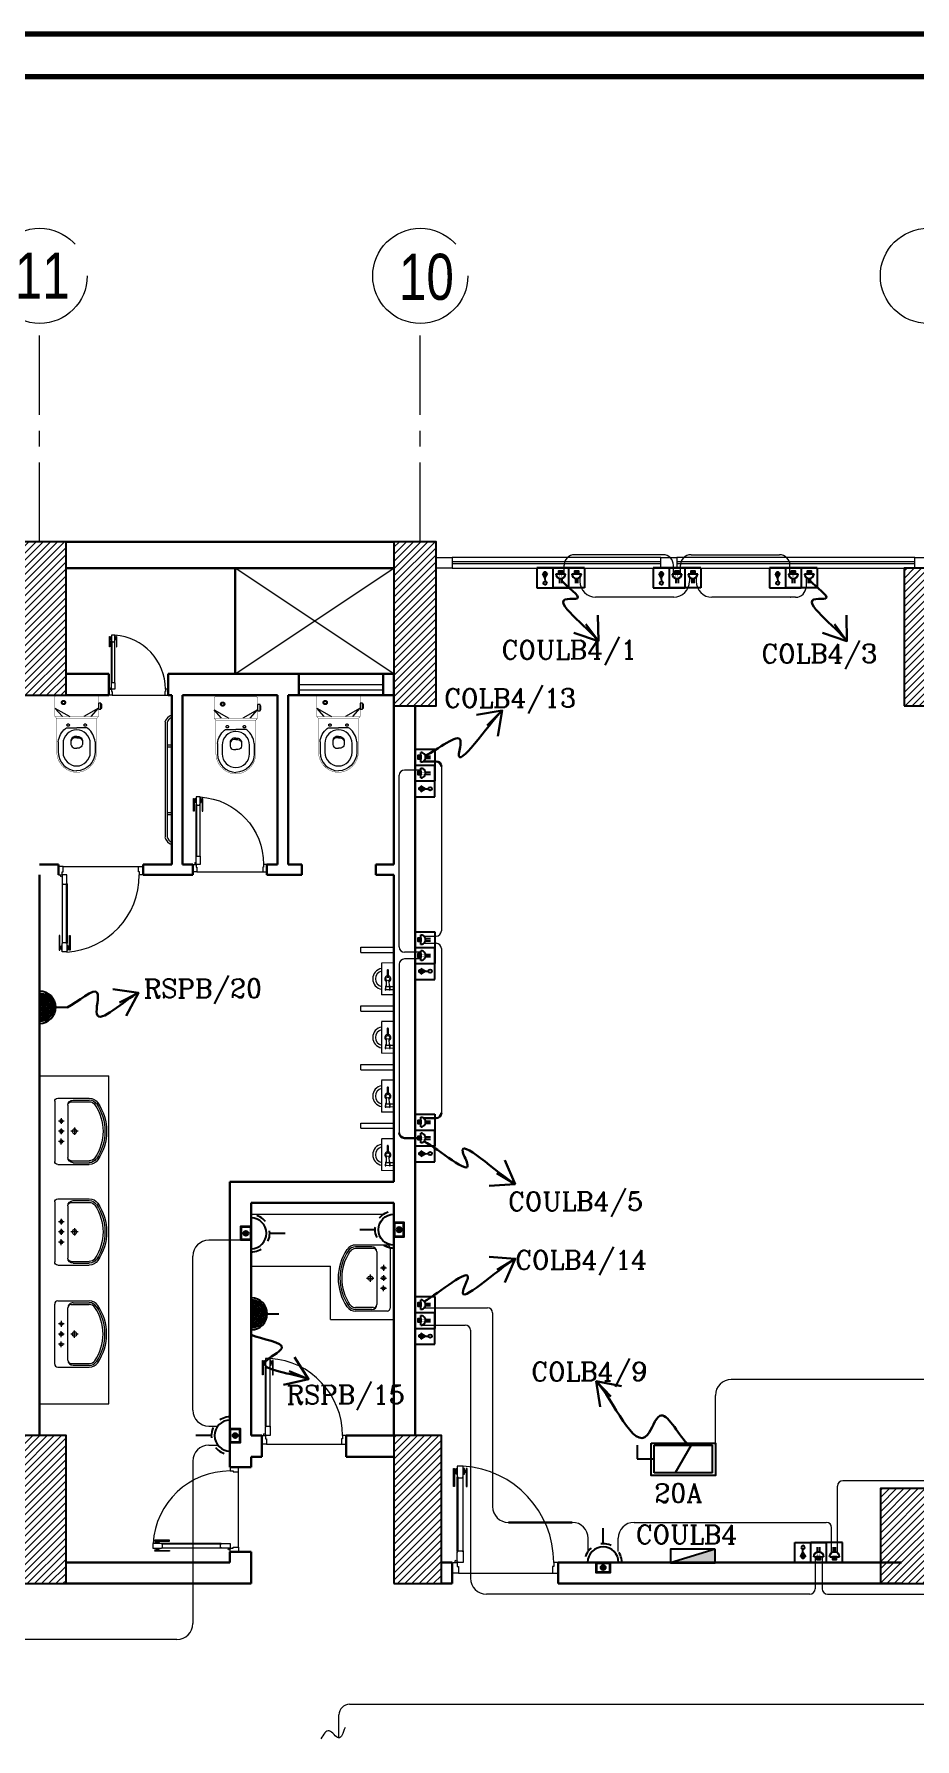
# Model space of a CAD drawing. Extents: x 1315 to 1416, y 473 to 837.
# Drawn here: x 1338.43 to 1346.76, y 624.49 to 640.6 of the extents above; entities that cross this region are included whole.
import ezdxf

# ---------------------------------------------------------------- set-up
doc = ezdxf.new("R2010")
doc.units = 0
doc.header["$MEASUREMENT"] = 0
for name, pattern in [('CENTERX2', [4, 2.5, -0.5, 0.5, -0.5]), ('DASHED', [19.05, 12.7, -6.35]), ('DASHED2', [0.375, 0.25, -0.125])]:
    doc.linetypes.add(name, pattern=pattern)
doc.layers.get('0').update_dxf_attribs({"color": 252, "linetype": 'CONTINUOUS', "lineweight": 30})
for name, color, linetype, lineweight in [('axis', 252, 'CENTERX2', 5), ('Column', 252, 'CONTINUOUS', 25), ('DOOR', 252, 'CONTINUOUS', 9), ('elev', 252, 'CONTINUOUS', 9), ('Elevation', 252, 'CONTINUOUS', 18), ('Furn', 252, 'CONTINUOUS', 9), ('hatch', 252, 'CONTINUOUS', 9), ('LIGHT 2', 252, 'CONTINUOUS', 9), ('R-SWTS-DET1', 252, 'CONTINUOUS', 5), ('txt in circle', 252, 'CONTINUOUS', 13), ('UG-BORDER', 20, 'CONTINUOUS', 80), ('Wall', 252, 'CONTINUOUS', 30), ('WINDOW', 252, 'CONTINUOUS', 5), ('WIRRING', 3, 'CONTINUOUS', 5)]:
    doc.layers.add(name, color=color, linetype=linetype, lineweight=lineweight)
for name, color, linetype in [('E-SOCKETS', 6, 'CONTINUOUS'), ('E-WIRING', 3, 'CONTINUOUS'), ('ELE', 2, 'CONTINUOUS'), ('POWER', 1, 'CONTINUOUS'), ('TEL-DATA &TV', 135, 'CONTINUOUS'), ('WIRING', 4, 'CONTINUOUS')]:
    doc.layers.add(name, color=color, linetype=linetype)
doc.styles.add('ARABY', font='sosa.shx')
doc.styles.add('ARIAL', font='arial.ttf')
doc.styles.add('E80', font='romanc.shx')
doc.styles.add('SOSA2', font='SOSA.shx', dxfattribs={"width": 0.8})
doc.dimstyles.new('DIM-100-IN', dxfattribs={"dimtxt": 0.22, "dimasz": 0.1, "dimexe": 0.15, "dimexo": 0.15, "dimgap": 0, "dimtad": 0, "dimrnd": 0.05, "dimzin": 1, "dimdsep": 46, "dimtxsty": 'ARIAL', "dimblk": 'DOT', "dimcen": 0.2, "dimclrd": 256, "dimclre": 256, "dimclrt": 23, "dimadec": 0, "dimazin": 0, "dimtfac": 1, "dimtmove": 2, "dimatfit": 2, "dimldrblk": 'OPEN90', "dimfxl": 0.15, "dimfxlon": 1, "dimtolj": 1, "dimtzin": 0, "dimlwe": -1, "dimarcsym": 0})
pattern_1 = [(45, (1560.84348, 298.432407), (-0.0336759605, 0.0336759605), [])]

# ---------------------------------------------------------------- blocks, each defined once
blk = doc.blocks.new('d8')
at = {"layer": 'DOOR'}
for p, q in [((32.119, -112.748), (32.119, -112.048)), ((32.124, -112.048), (32.124, -112.748)), ((32.171, -112.048), (32.171, -112.748)), ((32.176, -112.748), (32.176, -112.048)), ((32.131, -112.954), (33.02, -112.954))]:
    blk.add_line(p, q, dxfattribs=at)
for points in [[(32.092, -112.137), (32.084, -112.137), (32.084, -111.965), (32.092, -111.965)], [(32.103, -111.983), (32.097, -111.983), (32.097, -112.003), (32.103, -112.003)], [(32.124, -112.043), (32.124, -112.054), (32.171, -112.054), (32.171, -112.043), (32.176, -112.043), (32.176, -111.943), (32.176, -111.943), (32.12, -111.943), (32.12, -112.043)], [(32.192, -111.983), (32.199, -111.983), (32.199, -112.003), (32.192, -112.003)], [(32.204, -112.137), (32.212, -112.137), (32.212, -111.965), (32.204, -111.965)], [(32.124, -112.754), (32.124, -112.743), (32.171, -112.743), (32.171, -112.754), (32.176, -112.754), (32.176, -112.854), (32.176, -112.854), (32.12, -112.854), (32.12, -112.754)], [(32.076, -112.954), (32.076, -112.854), (32.12, -112.854), (32.12, -112.892), (32.131, -112.892), (32.131, -112.954)], [(33.076, -112.954), (33.076, -112.854), (33.031, -112.854), (33.031, -112.892), (33.02, -112.892), (33.02, -112.954)]]:
    blk.add_lwpolyline(points, close=True, dxfattribs=at)
for points in [[(32.092, -111.983, -1), (32.097, -111.983), (32.097, -111.983), (32.097, -112.003), (32.097, -112.003, -1), (32.092, -112.003), (32.092, -112.003)], [(32.204, -111.983, 1), (32.199, -111.983), (32.199, -111.983), (32.199, -112.003), (32.199, -112.003, 1), (32.204, -112.003), (32.204, -112.003)], [(32.124, -112.053), (32.124, -112.053, -1), (32.124, -112.043)], [(32.171, -112.053), (32.171, -112.053, 1), (32.171, -112.043)], [(32.124, -112.743), (32.124, -112.743, 1), (32.124, -112.753)], [(32.171, -112.743), (32.171, -112.743, -1), (32.171, -112.753)]]:
    blk.add_lwpolyline(points, format="xyb", close=True, dxfattribs=at)
for points in [[(32.109, -112.01), (32.103, -112.01), (32.103, -111.976), (32.109, -111.976)], [(32.12, -112.02), (32.109, -112.02), (32.109, -111.965), (32.12, -111.965)], [(32.176, -112.02), (32.187, -112.02), (32.187, -111.965), (32.176, -111.965)], [(32.187, -112.01), (32.192, -112.01), (32.192, -111.976), (32.187, -111.976)]]:
    blk.add_lwpolyline(points, dxfattribs=at)
blk.add_circle((32.109, -112.843), 0.0111, dxfattribs=at)
blk.add_arc((32.118, -112.854), 0.913, 360, 86.3977, dxfattribs=at)
blk = doc.blocks.new('gfhh')
at = {"layer": 'Furn'}
for p, q in [((-7.35, -128.82), (-7.648, -128.843)), ((-7.64, -128.959), (-7.648, -128.843)), ((-7.64, -128.959), (-7.34, -128.936)), ((-7.566, -128.872), (-7.601, -128.874)), ((-7.601, -128.874), (-7.6, -128.88)), ((-7.6, -128.88), (-7.565, -128.877)), ((-7.563, -128.912), (-7.598, -128.915)), ((-7.598, -128.915), (-7.597, -128.921)), ((-7.597, -128.921), (-7.562, -128.918)), ((-7.595, -128.88), (-7.592, -128.914)), ((-7.592, -128.92), (-7.589, -128.949)), ((-7.569, -128.913), (-7.571, -128.878)), ((-7.571, -128.884), (-7.508, -128.879)), ((-7.506, -128.902), (-7.569, -128.907)), ((-7.566, -128.948), (-7.568, -128.919)), ((-7.565, -128.877), (-7.566, -128.872)), ((-7.562, -128.918), (-7.563, -128.912)), ((-7.413, -128.878), (-7.478, -128.882)), ((-7.478, -128.894), (-7.412, -128.889)), ((-7.34, -128.936), (-7.349, -128.82)), ((-7.554, -128.953), (-7.601, -128.956)), ((-7.56, -128.947), (-7.595, -128.95))]:
    blk.add_line(p, q, dxfattribs=at)
blk.add_circle((-7.494, -128.89), 0.0175, dxfattribs=at)
for centre, radius, start, end in [((-7.497, -128.848), 0.1, 14.0388, 174.7471), ((-7.497, -128.848), 0.0751, 17.146, 171.5072), ((-7.494, -128.89), 0.0292, 16.1825, 160.8925), ((-7.494, -128.89), 0.0292, 207.1567, 352.8832), ((-7.413, -128.883), 0.00584, 274.3062, 94.3062), ((-7.594, -128.956), 0.0061, 96.7146, 181.8978), ((-7.56, -128.953), 0.0061, 6.7146, 91.8978)]:
    blk.add_arc(centre, radius, start, end, dxfattribs=at)
blk = doc.blocks.new('d4')
at = {"layer": 'DOOR'}
for p, q in [((73.811, -79.755), (73.811, -79.195)), ((73.815, -79.195), (73.815, -79.755)), ((73.852, -79.195), (73.852, -79.755)), ((73.856, -79.755), (73.856, -79.195)), ((73.82, -79.92), (74.531, -79.92))]:
    blk.add_line(p, q, dxfattribs=at)
for points in [[(73.789, -79.267), (73.782, -79.267), (73.782, -79.129), (73.789, -79.129)], [(73.815, -79.191), (73.815, -79.2), (73.852, -79.2), (73.852, -79.191), (73.856, -79.191), (73.856, -79.111), (73.856, -79.111), (73.811, -79.111), (73.811, -79.191)], [(73.878, -79.267), (73.885, -79.267), (73.885, -79.129), (73.878, -79.129)], [(73.798, -79.143), (73.793, -79.143), (73.793, -79.159), (73.798, -79.159)], [(73.869, -79.143), (73.874, -79.143), (73.874, -79.159), (73.869, -79.159)], [(73.815, -79.76), (73.815, -79.751), (73.852, -79.751), (73.852, -79.76), (73.856, -79.76), (73.856, -79.84), (73.856, -79.84), (73.811, -79.84), (73.811, -79.76)], [(73.776, -79.92), (73.776, -79.84), (73.811, -79.84), (73.811, -79.87), (73.82, -79.87), (73.82, -79.92)], [(74.576, -79.92), (74.576, -79.84), (74.54, -79.84), (74.54, -79.87), (74.531, -79.87), (74.531, -79.92)]]:
    blk.add_lwpolyline(points, close=True, dxfattribs=at)
for points in [[(73.802, -79.165), (73.798, -79.165), (73.798, -79.137), (73.802, -79.137)], [(73.811, -79.173), (73.802, -79.173), (73.802, -79.129), (73.811, -79.129)], [(73.856, -79.173), (73.865, -79.173), (73.865, -79.129), (73.856, -79.129)], [(73.865, -79.165), (73.869, -79.165), (73.869, -79.137), (73.865, -79.137)]]:
    blk.add_lwpolyline(points, dxfattribs=at)
for points in [[(73.789, -79.143, -1), (73.793, -79.143), (73.793, -79.143), (73.793, -79.159), (73.793, -79.159, -1), (73.789, -79.159), (73.789, -79.159)], [(73.815, -79.199), (73.815, -79.199, -1), (73.815, -79.191)], [(73.852, -79.199), (73.852, -79.199, 1), (73.852, -79.191)], [(73.878, -79.143, 1), (73.874, -79.143), (73.874, -79.143), (73.874, -79.159), (73.874, -79.159, 1), (73.878, -79.159), (73.878, -79.159)], [(73.815, -79.751), (73.815, -79.751, 1), (73.815, -79.759)], [(73.852, -79.751), (73.852, -79.751, -1), (73.852, -79.759)]]:
    blk.add_lwpolyline(points, format="xyb", close=True, dxfattribs=at)
blk.add_circle((73.802, -79.831), 0.00889, dxfattribs=at)
blk.add_arc((73.81, -79.84), 0.73, 359.9997, 86.3974, dxfattribs=at)
blk = doc.blocks.new('LAV15')
at = {"layer": 'Furn'}
for p, q in [((-0.044, 0.393), (-0.044, 0.083)), ((-0.014, 0.423), (0.576, 0.423)), ((0.152, 0.358), (0.209, 0.358)), ((0.181, 0.33), (0.181, 0.387)), ((0.252, 0.358), (0.309, 0.358)), ((0.281, 0.33), (0.281, 0.387)), ((0.41, 0.358), (0.353, 0.358)), ((0.381, 0.33), (0.381, 0.387)), ((0.606, 0.393), (0.606, 0.083)), ((-0.026, 0.243), (-0.026, 0.083)), ((-0.009, 0.261), (-0.009, 0.083)), ((0.024, 0.293), (0.539, 0.293)), ((0.244, 0.228), (0.317, 0.228)), ((0.281, 0.192), (0.281, 0.264)), ((0.571, 0.261), (0.571, 0.083)), ((0.589, 0.243), (0.589, 0.083))]:
    blk.add_line(p, q, dxfattribs=at)
for centre, radius in [((0.181, 0.358), 0.0151), ((0.281, 0.358), 0.0176), ((0.381, 0.358), 0.0151), ((0.281, 0.228), 0.0225)]:
    blk.add_circle(centre, radius, dxfattribs=at)
for centre, radius, start, end in [((-0.014, 0.393), 0.03, 90, 180), ((0.576, 0.393), 0.03, 0, 90), ((0.024, 0.243), 0.05, 90, 180), ((0.024, 0.261), 0.0325, 90, 180), ((0.539, 0.243), 0.05, 0, 90), ((0.539, 0.261), 0.0325, 0, 90), ((0.056, 0.083), 0.1, 180, 235.7711), ((0.056, 0.083), 0.0825, 180, 235.7711), ((0.056, 0.083), 0.065, 180, 235.7711), ((0.281, 0.413), 0.5, 235.7711, 304.2289), ((0.281, 0.413), 0.483, 235.7711, 304.2289), ((0.281, 0.413), 0.465, 235.7711, 304.2289), ((0.506, 0.083), 0.065, 304.2289, 0), ((0.506, 0.083), 0.0825, 304.2289, 0), ((0.506, 0.083), 0.1, 304.2289, 0)]:
    blk.add_arc(centre, radius, start, end, dxfattribs=at)
blk = doc.blocks.new('A$C5C187BFD')
at = {"layer": 'Furn', "const_width": 0.0014}
for points in [[(0.0978, 0.09), (0.0978, 0.1719), (0.0887, 0.1794), (0.0074, 0.1794, 0.463455), (0.0007, 0.1715), (0.0007, 0.09)], [(0.0978, 0.1719), (0.2367, 0.1719, -0.40227), (0.3187, 0.09)], [(0.0978, 0.09), (0.0978, 0.0082), (0.0887, 0.0007), (0.0074, 0.0007, -0.463455), (0.0007, 0.0086), (0.0007, 0.09)], [(0.0978, 0.0082), (0.2367, 0.0082, 0.40227), (0.3187, 0.09)]]:
    blk.add_lwpolyline(points, format="xyb", dxfattribs=at)
at = {"layer": 'Furn'}
for points in [[(0.0335, 0.1794), (0.0584, 0.1794), (0.0584, 0.1897), (0.0335, 0.1897)], [(0.0384, 0.1897), (0.0541, 0.1897), (0.0541, 0.1934), (0.0384, 0.1934)]]:
    blk.add_lwpolyline(points, close=True, dxfattribs=at)
for points in [[(0.0887, 0.1491), (0.0547, 0.1794), (0.0887, 0.1188)], [(0.1962, 0.1139), (0.1962, 0.114)], [(0.0887, 0.031), (0.0547, 0.0007), (0.0887, 0.0613)], [(0.1962, 0.0662), (0.1962, 0.0661)]]:
    blk.add_lwpolyline(points, dxfattribs=at)
at = {"layer": 'Furn', "const_width": 0.0014}
for points in [[(0.0887, 0.1794), (0.0887, 0.09)], [(0.0887, 0.0007), (0.0887, 0.09)]]:
    blk.add_lwpolyline(points, dxfattribs=at)
at = {"layer": 'Furn'}
for points in [[(0.1933, 0.1658, 0.198896), (0.1382, 0.1363, 0.197766), (0.1352, 0.1272), (0.1352, 0.09)], [(0.1933, 0.1658), (0.2366, 0.1658, -0.402045), (0.3125, 0.0899)], [(0.1933, 0.0143, -0.198896), (0.1382, 0.0438, -0.197766), (0.1352, 0.0529), (0.1352, 0.09)], [(0.1717, 0.09), (0.1717, 0.0991, -0.300542), (0.1858, 0.1136), (0.2044, 0.1136, -0.297055), (0.2185, 0.1002), (0.2185, 0.09)], [(0.1717, 0.09), (0.1717, 0.081, 0.300542), (0.1858, 0.0665), (0.2044, 0.0665, 0.297055), (0.2185, 0.0798), (0.2185, 0.09)], [(0.1769, 0.09), (0.1769, 0.0987, -0.279178), (0.1895, 0.1136, -1.386683)], [(0.1769, 0.09), (0.1769, 0.0813, 0.279178), (0.1895, 0.0665, 1.386683)], [(0.1933, 0.0143), (0.2366, 0.0143, 0.402045), (0.3125, 0.0902)]]:
    blk.add_lwpolyline(points, format="xyb", dxfattribs=at)
blk.add_lwpolyline([(0.2, 0.0338), (0.2362, 0.0338, 1), (0.2362, 0.1462), (0.2, 0.1462, 1)], format="xyb", close=True, dxfattribs=at)
at = {"layer": 'Furn', "linetype": 'DASHED2'}
for centre, radius in [((0.1241, 0.1251), 0.00494), ((0.0312, 0.0358), 0.00853), ((0.0312, 0.0358), 0.00538), ((0.1241, 0.055), 0.00494)]:
    blk.add_circle(centre, radius, dxfattribs=at)
blk = doc.blocks.new('d5')
at = {"layer": 'DOOR'}
for p, q in [((94.413, -72.622), (94.413, -72.062)), ((94.417, -72.062), (94.417, -72.622)), ((94.454, -72.062), (94.454, -72.622)), ((94.458, -72.622), (94.458, -72.062)), ((94.449, -72.786), (93.738, -72.786))]:
    blk.add_line(p, q, dxfattribs=at)
for points in [[(94.391, -72.133), (94.384, -72.133), (94.384, -71.995), (94.391, -71.995)], [(94.4, -72.009), (94.395, -72.009), (94.395, -72.025), (94.4, -72.025)], [(94.454, -72.057), (94.454, -72.066), (94.417, -72.066), (94.417, -72.057), (94.414, -72.057), (94.414, -71.977), (94.414, -71.977), (94.458, -71.977), (94.458, -72.057)], [(94.471, -72.009), (94.476, -72.009), (94.476, -72.025), (94.471, -72.025)], [(94.481, -72.133), (94.487, -72.133), (94.487, -71.995), (94.481, -71.995)], [(93.694, -72.786), (93.694, -72.706), (93.729, -72.706), (93.729, -72.736), (93.738, -72.736), (93.738, -72.786)], [(94.454, -72.626), (94.454, -72.617), (94.417, -72.617), (94.417, -72.626), (94.414, -72.626), (94.414, -72.706), (94.414, -72.706), (94.458, -72.706), (94.458, -72.626)], [(94.494, -72.786), (94.494, -72.706), (94.458, -72.706), (94.458, -72.736), (94.449, -72.736), (94.449, -72.786)]]:
    blk.add_lwpolyline(points, close=True, dxfattribs=at)
for points in [[(94.391, -72.01, -1), (94.395, -72.01), (94.395, -72.01), (94.395, -72.025), (94.395, -72.025, -1), (94.391, -72.025), (94.391, -72.025)], [(94.481, -72.01, 1), (94.476, -72.01), (94.476, -72.01), (94.476, -72.025), (94.476, -72.025, 1), (94.481, -72.025), (94.481, -72.025)], [(94.417, -72.066), (94.417, -72.066, -1), (94.417, -72.058)], [(94.454, -72.066), (94.454, -72.066, 1), (94.454, -72.058)], [(94.417, -72.618), (94.417, -72.618, 1), (94.417, -72.626)], [(94.454, -72.618), (94.454, -72.618, -1), (94.454, -72.626)]]:
    blk.add_lwpolyline(points, format="xyb", close=True, dxfattribs=at)
for points in [[(94.405, -72.031), (94.4, -72.031), (94.4, -72.004), (94.405, -72.004)], [(94.414, -72.039), (94.405, -72.039), (94.405, -71.995), (94.414, -71.995)], [(94.458, -72.039), (94.467, -72.039), (94.467, -71.995), (94.458, -71.995)], [(94.467, -72.031), (94.471, -72.031), (94.471, -72.004), (94.467, -72.004)]]:
    blk.add_lwpolyline(points, dxfattribs=at)
blk.add_circle((94.467, -72.697), 0.00889, dxfattribs=at)
blk.add_arc((94.459, -72.706), 0.73, 93.6023, 180, dxfattribs=at)
blk = doc.blocks.new('A$C11ED6BD5')
at = {"layer": 'axis', "color": 0, "ltscale": 0.3}
for p, q in [((-43.85, 22.2), (-43.85, 24.264)), ((-40.25, 22.2), (-40.25, 24.264))]:
    blk.add_line(p, q, dxfattribs=at)
at = {"layer": 'axis', "color": 0}
for centre in [(-43.85, 24.714), (-40.25, 24.714), (-35.45, 24.714)]:
    blk.add_circle(centre, 0.45, dxfattribs=at)
at = {"layer": 'txt in circle', "color": 0, "ltscale": 0.01, "char_height": 0.4355, "attachment_point": 5, "style": 'SOSA2'}
for s, insert in [('11', (-43.825, 24.717)), ('10', (-40.192, 24.702))]:
    blk.add_mtext(s, dxfattribs=dict(at, insert=insert))
blk = doc.blocks.new('_Dot')
at = {"color": 0, "linetype": 'ByBlock', "lineweight": -2}
blk.add_line((-0.5, 0), (-1, 0), dxfattribs=at)
at = {"color": 0, "linetype": 'ByBlock', "const_width": 0.5}
blk.add_lwpolyline([(-0.25, 0, 1), (0.25, 0, 1)], format="xyb", close=True, dxfattribs=at)
blk = doc.blocks.new('WATER HEATER OUTLET')
at = {"layer": 'POWER', "ltscale": 0.05}
h = blk.add_hatch(dxfattribs=at)
h.set_pattern_fill('ANSI37', color=213, scale=8.39787e-05, angle=-90, style=0)
h.set_pattern_definition([(135, (1249.874514, 254.038928), (0.0055670532, 0.0055670532), []), (45, (1249.874514, 254.038928), (0.0055670532, -0.0055670532), [])])
edge = h.paths.add_edge_path()
edge.add_line((1366.8192, 258.1625), (1366.6932, 258.1625))
edge.add_ellipse((1366.7562, 258.1625), major_axis=(0.063, 0), ratio=1, start_angle=0.00923, end_angle=180.00923, ccw=False)
at = {"color": 7}
blk.add_arc((1366.7562, 258.1625), 0.0716, 0, 180, dxfattribs=at)
at = {"layer": 'POWER', "color": 6}
for p, q in [((1366.7562, 258.2255), (1366.7562, 258.2863)), ((1366.8507, 258.1625), (1366.6617, 258.1625))]:
    blk.add_line(p, q, dxfattribs=at)
at = {"layer": 'POWER', "color": 6, "extrusion": (0, 0, -1)}
blk.add_ellipse((1366.7562, 258.1625), major_axis=(0.063, 0), ratio=1, start_param=3.141431, end_param=6.283024, dxfattribs=at)
blk = doc.blocks.new('220v wp')
at = {"layer": 'E-SOCKETS'}
blk.add_hatch(color=2, dxfattribs=at).paths.add_polyline_path([(384917, 119867, 1), (384851, 119867, 1)])
at = {"layer": 'E-SOCKETS', "color": 2}
for p, q in [((384884, 120186), (384884, 120393)), ((385134, 119936), (384634, 119936)), ((385126, 119936), (384642, 119936))]:
    blk.add_line(p, q, dxfattribs=at)
for points in [[(384789, 119936), (384978, 119936), (384978, 119798), (384789, 119798)], [(384798, 119927), (384969, 119927), (384969, 119807), (384798, 119807)]]:
    blk.add_lwpolyline(points, close=True, dxfattribs=at)
blk.add_circle((384884, 119867), 33.1, dxfattribs=at)
at = {"layer": 'E-SOCKETS', "color": 7, "linetype": 'DASHED'}
blk.add_arc((384884, 119936), 250, 0, 180, dxfattribs=at)
at = {"layer": 'E-SOCKETS', "color": 2}
blk.add_arc((384884, 119936), 207, 0, 180, dxfattribs=at)
blk = doc.blocks.new('DATA')
at = {"layer": 'TEL-DATA &TV'}
h = blk.add_hatch(color=4, dxfattribs=at)
edge = h.paths.add_edge_path()
edge.add_ellipse((-189.02, -11.12), major_axis=(-0.0327, 0.0327), ratio=1, start_angle=93.0103, end_angle=225.0387, ccw=False)
edge.add_line((-189.05, -11.15), (-188.99, -11.08))
edge.add_ellipse((-189.02, -11.12), major_axis=(-0.0327, 0.0327), ratio=1, start_angle=225.0387, end_angle=273.0103, ccw=False)
edge = h.paths.add_edge_path()
edge.add_ellipse((-189.02, -11.12), major_axis=(-0.0327, 0.0327), ratio=1, start_angle=45.0387, end_angle=93.0103, ccw=False)
edge.add_ellipse((-189.02, -11.12), major_axis=(0.0327, 0.0327), ratio=1, start_angle=3.0103, end_angle=135.0387, ccw=False)
edge.add_line((-188.99, -11.08), (-189.05, -11.15))
blk.add_hatch(color=256, dxfattribs=at).paths.add_polyline_path([(-188.26, -11.13), (-188.9, -10.76), (-188.9, -11.5)])
at = {"layer": 'TEL-DATA &TV', "color": 4}
for p, q in [((-188.9, -10.76), (-188.9, -11.5)), ((-188.26, -11.13), (-188.9, -10.76)), ((-188.9, -11.5), (-188.26, -11.13)), ((-188.26, -11.13), (-187.77, -11.13))]:
    blk.add_line(p, q, dxfattribs=at)
for points in [[(-188.9, -11.24), (-189.13, -11.24), (-189.13, -10.99), (-188.91, -10.99)], [(-188.91, -10.99), (-189.13, -10.99), (-189.13, -11.24), (-188.9, -11.24)]]:
    blk.add_lwpolyline(points, close=True, dxfattribs=at)
for centre, radius in [((-189.02, -11.12), 0.0462), ((-187.53, -11.13), 0.246)]:
    blk.add_circle(centre, radius, dxfattribs=at)
blk = doc.blocks.new('A5555255')
at = {"layer": 'TEL-DATA &TV', "color": 4, "linetype": 'Continuous', "xscale": 0.6586272000000001, "yscale": 0.6586272000000001, "zscale": 0.6586272000000001}
blk.add_blockref('DATA', (124.31, 7.15), dxfattribs=at)
blk = doc.blocks.new('A$C268246DA')
at = {"layer": 'TEL-DATA &TV'}
for color, points in [(2, [(-66, 299, 1), (-89, 307, 1)]), (4, [(216, 195, 1), (193, 204, 1)])]:
    blk.add_hatch(color=color, dxfattribs=at).paths.add_polyline_path(points)
at = {"layer": 'TEL-DATA &TV', "color": 6, "ltscale": 0.05}
for p, q in [((-246, 277), (-117, 629)), ((-117, 629), (446, 423)), ((35, 174), (164, 526)), ((728, 319), (164, 526)), ((728, 319), (164, 526)), ((164, 526), (446, 423)), ((317, 71), (446, 423)), ((317, 71), (446, 423)), ((-246, 277), (599, -33)), ((35, 174), (599, -33)), ((599, -33), (728, 319)), ((599, -33), (728, 319))]:
    blk.add_line(p, q, dxfattribs=at)
at = {"layer": 'TEL-DATA &TV', "color": 2}
for p, q in [((17, 296), (-154, 359)), ((17, 296), (-154, 359)), ((-56, 418), (-25, 503)), ((-19, 404), (13, 490))]:
    blk.add_line(p, q, dxfattribs=at)
at = {"layer": 'TEL-DATA &TV', "color": 4}
for p, q in [((225, 315), (257, 400)), ((263, 301), (294, 387)), ((299, 193), (128, 255)), ((299, 193), (128, 255))]:
    blk.add_line(p, q, dxfattribs=at)
at = {"layer": 'TEL-DATA &TV', "color": 2}
for points in [[(-102, 340), (-35, 315), (-53, 266), (-120, 291)], [(-100, 335), (-39, 313), (-55, 270), (-115, 293)]]:
    blk.add_lwpolyline(points, close=True, dxfattribs=at)
at = {"layer": 'TEL-DATA &TV', "color": 4}
for points in [[(180, 236), (247, 212), (229, 163), (162, 187)], [(182, 232), (242, 210), (227, 167), (166, 189)]]:
    blk.add_lwpolyline(points, close=True, dxfattribs=at)
at = {"layer": 'TEL-DATA &TV', "color": 2}
blk.add_circle((-77, 303), 12.5, dxfattribs=at)
at = {"layer": 'TEL-DATA &TV', "color": 4}
blk.add_circle((204, 200), 12.5, dxfattribs=at)
at = {"layer": 'TEL-DATA &TV', "color": 2}
blk.add_arc((-68, 327), 91.1, 339.8523, 159.8523, dxfattribs=at)
at = {"layer": 'TEL-DATA &TV', "color": 4}
blk.add_arc((213, 224), 91.1, 339.8523, 159.8523, dxfattribs=at)
at = {"layer": 'TEL-DATA &TV', "xscale": 196.5913534604277, "yscale": 196.5913534604277, "zscale": 196.5913534604277, "rotation": 70.39609147349627}
blk.add_blockref('A5555255', (466, 152, 0), dxfattribs=at)
at = {"color": 4, "linetype": 'Continuous', "insert": (218, 292), "char_height": 50, "width": 1867.79, "attachment_point": 1, "rotation": 336.816, "style": 'ARABY'}
blk.add_mtext('{\\fArial|b0|i0|c0|p34;U}', dxfattribs=at)
blk = doc.blocks.new('0PB')
at = {"layer": 'ELE'}
blk.add_hatch(color=256, dxfattribs=at).paths.add_polyline_path([(0.3, -0.075), (0.3, 0.108), (-0.3, -0.075)])
at = {"layer": 'ELE', "color": 5}
blk.add_line((0.3, 0.108), (-0.3, -0.075), dxfattribs=at)
at = {"layer": 'ELE', "color": 1}
blk.add_lwpolyline([(0.3, 0.108), (-0.3, 0.108), (-0.3, -0.075), (0.3, -0.075)], close=True, dxfattribs=at)
blk = doc.blocks.new('LOAD BREAK SWITCH IP')
at = {"layer": 'E-SOCKETS', "color": 6}
for p, q in [((1958.319, -128.137), (1958.319, -128.267)), ((1958.319, -128.267), (1958.479, -128.267)), ((1958.479, -128.137), (1959.031, -128.137)), ((1958.479, -128.398), (1958.479, -128.137)), ((1959.031, -128.398), (1959.031, -128.137)), ((1959.031, -128.398), (1958.479, -128.398))]:
    blk.add_line(p, q, dxfattribs=at)
at = {"layer": 'E-SOCKETS', "color": 3}
blk.add_line((1958.83, -128.137), (1958.68, -128.398), dxfattribs=at)
at = {"layer": 'E-SOCKETS', "color": 7}
blk.add_lwpolyline([(1958.451, -128.118), (1959.059, -128.118), (1959.059, -128.424), (1958.451, -128.424)], close=True, dxfattribs=at)

msp = doc.modelspace()

# ---------------------------------------------------------------- hatches: boundary and pattern name
at = {"layer": 'hatch'}
h = msp.add_hatch(dxfattribs=at)
h.set_pattern_fill('ANSI31', color=256, scale=0.015, style=0)
h.set_pattern_definition(pattern_1)
h.paths.add_polyline_path([(1338.286, 634.354), (1338.736, 634.354), (1338.736, 635.804), (1338.286, 635.804)])
h = msp.add_hatch(dxfattribs=at)
h.set_pattern_fill('ANSI31', color=256, scale=0.015, style=0)
h.set_pattern_definition(pattern_1)
h.paths.add_polyline_path([(1341.836, 634.254), (1342.236, 634.254), (1342.236, 635.804), (1341.836, 635.804)])
h = msp.add_hatch(dxfattribs=at)
h.set_pattern_fill('ANSI31', color=256, scale=0.015, style=0)
h.set_pattern_definition(pattern_1)
h.paths.add_polyline_path([(1346.661, 634.254), (1347.111, 634.254), (1347.111, 635.554), (1346.661, 635.554)])
h = msp.add_hatch(dxfattribs=at)
h.set_pattern_fill('ANSI31', color=256, scale=0.015, style=0)
h.set_pattern_definition(pattern_1)
h.paths.add_polyline_path([(1338.286, 625.954), (1338.736, 625.954), (1338.736, 627.354), (1338.286, 627.354)])
h = msp.add_hatch(dxfattribs=at)
h.set_pattern_fill('ANSI31', color=256, scale=0.015, style=0)
h.set_pattern_definition(pattern_1)
h.paths.add_polyline_path([(1341.836, 625.954), (1342.286, 625.954), (1342.286, 627.354), (1341.836, 627.354)])
h = msp.add_hatch(dxfattribs=at)
h.set_pattern_fill('ANSI31', color=256, scale=0.015, style=0)
h.set_pattern_definition([(45, (1573.86848, 303.732407), (-0.0336759605, 0.0336759605), [])])
h.paths.add_polyline_path([(1346.436, 625.954), (1347.336, 625.954), (1347.336, 626.854), (1346.436, 626.854)])

# ---------------------------------------------------------------- linework, layer by layer
at = {"color": 3}
for p, q in [((1342.114, 633.728), (1342.235, 633.728)), ((1342.115, 630.355), (1342.235, 630.355)), ((1342.064, 630.167), (1341.936, 630.167)), ((1342.92, 626.533), (1343.522, 626.533))]:
    msp.add_line(p, q, dxfattribs=at)
for centre, start, end in [((1342.235, 633.678), 0, 90), ((1342.235, 630.405), 270, 0), ((1341.936, 630.217), 180, 270)]:
    msp.add_arc(centre, 0.05, start, end, dxfattribs=at)
at = {"layer": 'Column'}
for points in [[(1338.286, 634.354), (1338.736, 634.354), (1338.736, 635.804), (1338.286, 635.804)], [(1338.286, 634.354), (1338.736, 634.354), (1338.736, 635.804), (1338.286, 635.804)], [(1341.836, 634.254), (1342.236, 634.254), (1342.236, 635.804), (1341.836, 635.804)], [(1341.836, 634.254), (1342.236, 634.254), (1342.236, 635.804), (1341.836, 635.804)], [(1346.661, 634.254), (1347.111, 634.254), (1347.111, 635.554), (1346.661, 635.554)], [(1338.286, 625.954), (1338.736, 625.954), (1338.736, 627.354), (1338.286, 627.354)], [(1341.836, 625.954), (1342.286, 625.954), (1342.286, 627.354), (1341.836, 627.354)], [(1346.436, 625.954), (1347.336, 625.954), (1347.336, 626.854), (1346.436, 626.854)]]:
    msp.add_lwpolyline(points, close=True, dxfattribs=at)
at = {"layer": 'DOOR'}
for p, q in [((1339.166, 634.47), (1339.166, 634.862)), ((1339.169, 634.862), (1339.169, 634.47)), ((1339.195, 634.862), (1339.195, 634.47)), ((1339.198, 634.47), (1339.198, 634.862)), ((1339.173, 634.354), (1339.67, 634.354)), ((1338.71, 632.734), (1339.421, 632.734)), ((1338.71, 632.734), (1339.421, 632.734)), ((1338.7, 632.57), (1338.7, 632.01)), ((1338.7, 632.57), (1338.7, 632.01)), ((1338.704, 632.01), (1338.704, 632.57)), ((1338.704, 632.01), (1338.704, 632.57)), ((1338.742, 632.01), (1338.742, 632.57)), ((1338.742, 632.01), (1338.742, 632.57)), ((1338.746, 632.57), (1338.746, 632.01)), ((1338.746, 632.57), (1338.746, 632.01))]:
    msp.add_line(p, q, dxfattribs=at)
for points in [[(1339.15, 634.812), (1339.146, 634.812), (1339.146, 634.908), (1339.15, 634.908)], [(1339.157, 634.898), (1339.153, 634.898), (1339.153, 634.887), (1339.157, 634.887)], [(1339.169, 634.865), (1339.169, 634.858), (1339.195, 634.858), (1339.195, 634.865), (1339.197, 634.865), (1339.197, 634.921), (1339.197, 634.921), (1339.166, 634.921), (1339.166, 634.865)], [(1339.207, 634.898), (1339.21, 634.898), (1339.21, 634.887), (1339.207, 634.887)], [(1339.213, 634.812), (1339.218, 634.812), (1339.218, 634.908), (1339.213, 634.908)], [(1339.141, 634.354), (1339.141, 634.41), (1339.166, 634.41), (1339.166, 634.389), (1339.173, 634.389), (1339.173, 634.354)], [(1339.169, 634.466), (1339.169, 634.473), (1339.195, 634.473), (1339.195, 634.466), (1339.197, 634.466), (1339.197, 634.41), (1339.197, 634.41), (1339.166, 634.41), (1339.166, 634.466)], [(1339.701, 634.354), (1339.701, 634.41), (1339.676, 634.41), (1339.676, 634.389), (1339.67, 634.389), (1339.67, 634.354)], [(1338.665, 632.734), (1338.665, 632.654), (1338.701, 632.654), (1338.701, 632.685), (1338.71, 632.685), (1338.71, 632.734)], [(1338.665, 632.734), (1338.665, 632.654), (1338.701, 632.654), (1338.701, 632.685), (1338.71, 632.685), (1338.71, 632.734)], [(1338.704, 632.574), (1338.704, 632.566), (1338.742, 632.566), (1338.742, 632.574), (1338.745, 632.574), (1338.745, 632.654), (1338.745, 632.654), (1338.701, 632.654), (1338.701, 632.574)], [(1338.704, 632.574), (1338.704, 632.566), (1338.742, 632.566), (1338.742, 632.574), (1338.745, 632.574), (1338.745, 632.654), (1338.745, 632.654), (1338.701, 632.654), (1338.701, 632.574)], [(1339.465, 632.734), (1339.465, 632.654), (1339.43, 632.654), (1339.43, 632.685), (1339.421, 632.685), (1339.421, 632.734)], [(1339.465, 632.734), (1339.465, 632.654), (1339.43, 632.654), (1339.43, 632.685), (1339.421, 632.685), (1339.421, 632.734)], [(1338.678, 632.081), (1338.672, 632.081), (1338.672, 631.943), (1338.678, 631.943)], [(1338.678, 632.081), (1338.672, 632.081), (1338.672, 631.943), (1338.678, 631.943)], [(1338.704, 632.006), (1338.704, 632.015), (1338.742, 632.015), (1338.742, 632.006), (1338.745, 632.006), (1338.745, 631.926), (1338.745, 631.926), (1338.701, 631.926), (1338.701, 632.006)], [(1338.704, 632.006), (1338.704, 632.015), (1338.742, 632.015), (1338.742, 632.006), (1338.745, 632.006), (1338.745, 631.926), (1338.745, 631.926), (1338.701, 631.926), (1338.701, 632.006)], [(1338.768, 632.081), (1338.774, 632.081), (1338.774, 631.943), (1338.768, 631.943)], [(1338.768, 632.081), (1338.774, 632.081), (1338.774, 631.943), (1338.768, 631.943)], [(1338.687, 631.958), (1338.682, 631.958), (1338.682, 631.974), (1338.687, 631.974)], [(1338.687, 631.958), (1338.682, 631.958), (1338.682, 631.974), (1338.687, 631.974)], [(1338.759, 631.958), (1338.764, 631.958), (1338.764, 631.974), (1338.759, 631.974)], [(1338.759, 631.958), (1338.764, 631.958), (1338.764, 631.974), (1338.759, 631.974)]]:
    msp.add_lwpolyline(points, close=True, dxfattribs=at)
for points in [[(1339.15, 634.898, -1), (1339.153, 634.898), (1339.153, 634.898), (1339.153, 634.887), (1339.153, 634.887, -1), (1339.15, 634.887), (1339.15, 634.887)], [(1339.213, 634.898, 1), (1339.21, 634.898), (1339.21, 634.898), (1339.21, 634.887), (1339.21, 634.887, 1), (1339.213, 634.887), (1339.213, 634.887)], [(1339.169, 634.859), (1339.169, 634.859, -1), (1339.169, 634.864)], [(1339.195, 634.859), (1339.195, 634.859, 1), (1339.195, 634.864)], [(1339.169, 634.472), (1339.169, 634.472, 1), (1339.169, 634.467)], [(1339.195, 634.472), (1339.195, 634.472, -1), (1339.195, 634.467)], [(1338.704, 632.566), (1338.704, 632.566, -1), (1338.704, 632.574)], [(1338.704, 632.566), (1338.704, 632.566, -1), (1338.704, 632.574)], [(1338.742, 632.566), (1338.742, 632.566, 1), (1338.742, 632.574)], [(1338.742, 632.566), (1338.742, 632.566, 1), (1338.742, 632.574)], [(1338.678, 631.958, 1), (1338.682, 631.958), (1338.682, 631.958), (1338.682, 631.974), (1338.682, 631.974, 1), (1338.678, 631.974), (1338.678, 631.974)], [(1338.678, 631.958, 1), (1338.682, 631.958), (1338.682, 631.958), (1338.682, 631.974), (1338.682, 631.974, 1), (1338.678, 631.974), (1338.678, 631.974)], [(1338.704, 632.014), (1338.704, 632.014, 1), (1338.704, 632.006)], [(1338.704, 632.014), (1338.704, 632.014, 1), (1338.704, 632.006)], [(1338.742, 632.014), (1338.742, 632.014, -1), (1338.742, 632.006)], [(1338.742, 632.014), (1338.742, 632.014, -1), (1338.742, 632.006)], [(1338.768, 631.958, -1), (1338.764, 631.958), (1338.764, 631.958), (1338.764, 631.974), (1338.764, 631.974, -1), (1338.768, 631.974), (1338.768, 631.974)], [(1338.768, 631.958, -1), (1338.764, 631.958), (1338.764, 631.958), (1338.764, 631.974), (1338.764, 631.974, -1), (1338.768, 631.974), (1338.768, 631.974)]]:
    msp.add_lwpolyline(points, format="xyb", close=True, dxfattribs=at)
for points in [[(1339.16, 634.883), (1339.157, 634.883), (1339.157, 634.902), (1339.16, 634.902)], [(1339.166, 634.877), (1339.16, 634.877), (1339.16, 634.908), (1339.166, 634.908)], [(1339.197, 634.877), (1339.204, 634.877), (1339.204, 634.908), (1339.197, 634.908)], [(1339.204, 634.883), (1339.207, 634.883), (1339.207, 634.902), (1339.204, 634.902)], [(1338.692, 631.98), (1338.687, 631.98), (1338.687, 631.952), (1338.692, 631.952)], [(1338.692, 631.98), (1338.687, 631.98), (1338.687, 631.952), (1338.692, 631.952)], [(1338.701, 631.988), (1338.692, 631.988), (1338.692, 631.943), (1338.701, 631.943)], [(1338.701, 631.988), (1338.692, 631.988), (1338.692, 631.943), (1338.701, 631.943)], [(1338.745, 631.988), (1338.754, 631.988), (1338.754, 631.943), (1338.745, 631.943)], [(1338.745, 631.988), (1338.754, 631.988), (1338.754, 631.943), (1338.745, 631.943)], [(1338.754, 631.98), (1338.759, 631.98), (1338.759, 631.952), (1338.754, 631.952)], [(1338.754, 631.98), (1338.759, 631.98), (1338.759, 631.952), (1338.754, 631.952)]]:
    msp.add_lwpolyline(points, dxfattribs=at)
for centre, radius in [((1339.16, 634.417), 0.00622), ((1338.692, 632.646), 0.00889), ((1338.692, 632.646), 0.00889)]:
    msp.add_circle(centre, radius, dxfattribs=at)
for centre, radius, start, end in [((1339.165, 634.41), 0.511, 360, 86.3977), ((1338.699, 632.654), 0.73, 273.6023, 0), ((1338.699, 632.654), 0.73, 273.6023, 0)]:
    msp.add_arc(centre, radius, start, end, dxfattribs=at)
at = {"layer": 'elev', "linetype": 'Continuous'}
for points in [[(1342.236, 635.654), (1342.386, 635.654), (1342.386, 635.554), (1342.236, 635.554)], [(1344.361, 635.654), (1344.511, 635.654), (1344.511, 635.554), (1344.361, 635.554)], [(1346.761, 635.654), (1346.911, 635.654), (1346.911, 635.554), (1346.761, 635.554)]]:
    msp.add_lwpolyline(points, close=True, dxfattribs=at)
at = {"layer": 'Elevation'}
msp.add_line((1340.936, 634.554), (1341.736, 634.554), dxfattribs=at)
at = {"layer": 'Furn'}
for p, q in [((1339.672, 634.098), (1339.672, 633.013)), ((1339.692, 634.095), (1339.692, 633.015)), ((1339.692, 633.884), (1339.736, 633.884)), ((1339.692, 633.864), (1339.736, 633.864)), ((1339.692, 633.246), (1339.736, 633.246)), ((1339.692, 633.226), (1339.736, 633.226))]:
    msp.add_line(p, q, dxfattribs=at)
at = {"layer": 'Furn', "linetype": 'Continuous'}
for p, q in [((1341.525, 631.971), (1341.836, 631.971)), ((1341.525, 631.921), (1341.525, 631.971)), ((1341.525, 631.921), (1341.836, 631.921)), ((1341.525, 631.417), (1341.836, 631.417)), ((1341.525, 631.367), (1341.525, 631.417)), ((1341.525, 631.367), (1341.836, 631.367)), ((1341.525, 630.863), (1341.836, 630.863)), ((1341.525, 630.813), (1341.525, 630.863)), ((1338.486, 630.754), (1339.142, 630.754)), ((1341.525, 630.813), (1341.836, 630.813)), ((1341.525, 630.309), (1341.836, 630.309)), ((1341.525, 630.259), (1341.525, 630.309)), ((1341.525, 630.259), (1341.836, 630.259)), ((1340.486, 628.954), (1341.236, 628.954)), ((1341.236, 628.451), (1341.836, 628.451))]:
    msp.add_line(p, q, dxfattribs=at)
for points in [[(1338.486, 627.654), (1339.142, 627.654), (1339.142, 630.754)], [(1341.236, 628.451), (1341.236, 628.954)]]:
    msp.add_lwpolyline(points, dxfattribs=at)
at = {"layer": 'Furn'}
for centre, radius, start, end in [((1339.76, 634.077), 0.091, 105.1802, 166.752), ((1339.76, 634.077), 0.071, 109.6122, 164.9915), ((1339.761, 633.03), 0.091, 191.0679, 254.3436), ((1339.761, 633.03), 0.071, 192.5363, 249.7618)]:
    msp.add_arc(centre, radius, start, end, dxfattribs=at)
at = {"layer": 'hatch'}
for p, q in [((1340.336, 634.555), (1341.836, 635.554)), ((1341.836, 634.554), (1340.336, 635.554))]:
    msp.add_line(p, q, dxfattribs=at)
at = {"layer": 'UG-BORDER'}
for p, q in [((1411.376, 640.604), (1315.376, 640.604)), ((1410.971, 640.199), (1315.78, 640.199))]:
    msp.add_line(p, q, dxfattribs=at)
at = {"layer": 'Wall', "linetype": 'Continuous'}
for p, q in [((1341.836, 635.804), (1338.736, 635.804)), ((1338.736, 635.554), (1341.836, 635.554)), ((1340.336, 634.555), (1340.336, 635.554)), ((1339.141, 634.555), (1338.736, 634.555)), ((1338.736, 634.554), (1339.141, 634.554)), ((1339.141, 634.354), (1339.141, 634.555)), ((1339.701, 634.354), (1339.701, 634.555)), ((1339.701, 634.554), (1341.836, 634.554)), ((1340.936, 634.554), (1340.936, 634.354)), ((1340.936, 634.554), (1340.936, 634.354)), ((1341.736, 634.554), (1341.736, 634.354)), ((1339.141, 634.354), (1338.736, 634.354)), ((1339.736, 634.354), (1339.701, 634.354)), ((1339.736, 632.754), (1339.736, 634.354)), ((1339.836, 632.754), (1339.836, 634.354)), ((1340.736, 634.354), (1339.836, 634.354)), ((1340.736, 632.754), (1340.736, 634.354)), ((1340.836, 632.754), (1340.836, 634.354)), ((1341.836, 634.354), (1340.836, 634.354)), ((1341.836, 632.754), (1341.836, 634.354)), ((1338.665, 632.754), (1338.486, 632.754)), ((1338.665, 632.754), (1338.665, 632.654)), ((1338.665, 632.754), (1338.665, 632.654)), ((1339.736, 632.754), (1339.465, 632.754)), ((1339.465, 632.754), (1339.465, 632.654)), ((1339.465, 632.754), (1339.465, 632.654)), ((1339.935, 632.654), (1339.465, 632.654)), ((1339.935, 632.754), (1339.836, 632.754)), ((1339.935, 632.754), (1339.935, 632.654)), ((1340.736, 632.754), (1340.635, 632.754)), ((1340.635, 632.754), (1340.635, 632.654)), ((1340.966, 632.654), (1340.635, 632.654)), ((1340.966, 632.754), (1340.836, 632.754)), ((1340.966, 632.754), (1340.966, 632.654)), ((1341.666, 632.754), (1341.666, 632.654)), ((1341.666, 632.754), (1341.836, 632.754)), ((1341.666, 632.654), (1341.836, 632.654)), ((1341.766, 632.654), (1341.836, 632.654)), ((1341.836, 632.554), (1341.836, 632.654)), ((1341.836, 632.554), (1341.836, 632.654)), ((1340.286, 629.754), (1341.836, 629.754)), ((1340.286, 627.054), (1340.286, 629.754)), ((1340.486, 629.554), (1341.836, 629.554)), ((1340.486, 627.354), (1340.486, 629.554)), ((1340.486, 627.354), (1340.586, 627.354)), ((1340.586, 627.354), (1340.586, 627.154)), ((1341.386, 627.354), (1341.836, 627.354)), ((1341.386, 627.354), (1341.386, 627.154)), ((1340.486, 627.154), (1340.586, 627.154)), ((1340.486, 627.054), (1340.486, 627.154)), ((1341.386, 627.154), (1341.836, 627.154)), ((1340.286, 627.054), (1340.486, 627.054)), ((1340.286, 626.154), (1340.286, 626.254)), ((1340.286, 626.254), (1340.486, 626.254)), ((1340.486, 626.154), (1340.486, 626.254)), ((1338.736, 626.154), (1340.286, 626.154)), ((1340.486, 626.154), (1340.486, 625.954)), ((1342.388, 626.154), (1342.287, 626.154)), ((1342.388, 626.154), (1342.388, 625.954)), ((1346.636, 626.154), (1343.388, 626.154)), ((1343.388, 626.154), (1343.388, 625.954)), ((1338.736, 625.954), (1340.486, 625.954)), ((1342.388, 625.954), (1342.287, 625.954)), ((1346.636, 625.954), (1343.388, 625.954))]:
    msp.add_line(p, q, dxfattribs=at)
for points in [[(1341.836, 632.954), (1341.836, 634.554), (1340.886, 634.554)], [(1342.036, 627.354), (1342.036, 634.254)], [(1338.486, 627.351), (1338.486, 632.654)], [(1341.836, 629.754), (1341.836, 632.654)], [(1341.836, 627.354), (1341.836, 629.554)], [(1341.836, 627.354), (1341.836, 629.554)]]:
    msp.add_lwpolyline(points, dxfattribs=at)
at = {"layer": 'WINDOW', "linetype": 'Continuous'}
for p, q in [((1344.361, 635.654), (1342.386, 635.654)), ((1344.361, 635.614), (1342.386, 635.614)), ((1344.361, 635.594), (1342.386, 635.594)), ((1342.386, 635.554), (1346.661, 635.554)), ((1346.761, 635.654), (1344.511, 635.654)), ((1346.761, 635.614), (1344.511, 635.614)), ((1346.761, 635.594), (1344.511, 635.594))]:
    msp.add_line(p, q, dxfattribs=at)
at = {"layer": 'WINDOW'}
for p, q in [((1340.936, 634.454), (1341.736, 634.454)), ((1340.936, 634.404), (1341.736, 634.404)), ((1340.936, 634.354), (1341.736, 634.354))]:
    msp.add_line(p, q, dxfattribs=at)
at = {"layer": 'WIRRING', "linetype": 'Continuous'}
for p, q in [((1343.446, 635.502), (1343.446, 635.582)), ((1344.48, 635.502), (1344.48, 635.582)), ((1344.546, 635.502), (1344.546, 635.582)), ((1343.594, 635.469), (1343.594, 635.43)), ((1344.632, 635.469), (1344.632, 635.43)), ((1344.694, 635.469), (1344.694, 635.429)), ((1345.734, 635.467), (1345.734, 635.379)), ((1344.482, 635.28), (1343.744, 635.28)), ((1345.634, 635.279), (1344.844, 635.279)), ((1341.886, 631.973), (1341.886, 633.596)), ((1342.09, 633.646), (1341.936, 633.646)), ((1342.285, 633.678), (1342.285, 632.126)), ((1342.12, 632.076), (1342.235, 632.076)), ((1342.12, 632.008), (1342.235, 632.008)), ((1342.09, 631.923), (1341.936, 631.923)), ((1342.09, 631.86), (1341.936, 631.86)), ((1342.285, 631.958), (1342.285, 630.405)), ((1341.886, 631.81), (1341.886, 630.217)), ((1341.732, 629.443), (1340.498, 629.443)), ((1342.125, 628.563), (1342.72, 628.563)), ((1340.085, 627.444), (1340.172, 627.444)), ((1340.085, 627.263), (1340.172, 627.263)), ((1346.031, 626.243), (1346.031, 626.877)), ((1344.108, 626.533), (1345.925, 626.533)), ((1343.672, 626.259), (1343.672, 626.383)), ((1343.958, 626.259), (1343.958, 626.383)), ((1345.975, 626.243), (1345.975, 626.483)), ((1345.82, 626.209), (1345.82, 625.905)), ((1345.886, 626.209), (1345.886, 625.905)), ((1345.77, 625.855), (1342.711, 625.855)), ((1345.936, 625.855), (1348.108, 625.855))]:
    msp.add_line(p, q, dxfattribs=at)
at = {"layer": 'WIRRING', "color": 3}
for p, q in [((1344.38, 635.682), (1343.546, 635.682)), ((1344.646, 635.682), (1345.481, 635.682)), ((1345.581, 635.502), (1345.581, 635.582)), ((1340.486, 629.2), (1340.085, 629.2)), ((1339.935, 627.594), (1339.935, 629.05)), ((1342.77, 628.513), (1342.77, 626.683)), ((1342.108, 628.399), (1342.511, 628.399)), ((1342.561, 628.349), (1342.561, 626.005)), ((1339.935, 627.113), (1339.935, 625.577)), ((1348.332, 626.927), (1346.081, 626.927)), ((1339.785, 625.427), (1335.095, 625.427)), ((1341.417, 624.813), (1353.532, 624.813)), ((1341.317, 624.495), (1341.317, 624.713))]:
    msp.add_line(p, q, dxfattribs=at)
at = {"layer": 'WIRRING'}
for p, q in [((1348.941, 627.883), (1345.026, 627.883)), ((1344.876, 627.283), (1344.876, 627.733))]:
    msp.add_line(p, q, dxfattribs=at)
at = {"layer": 'WIRRING', "color": 3}
for centre, radius, start, end in [((1343.546, 635.582), 0.1, 90, 180), ((1344.38, 635.582), 0.1, 0, 90), ((1344.646, 635.582), 0.1, 90, 180), ((1345.481, 635.582), 0.1, 0, 90), ((1340.085, 629.05), 0.15, 90, 180), ((1342.72, 628.513), 0.05, 0, 90), ((1342.511, 628.349), 0.05, 0, 90), ((1340.085, 627.594), 0.15, 180, 270), ((1340.085, 627.113), 0.15, 90, 180), ((1346.081, 626.877), 0.05, 90, 180), ((1342.92, 626.683), 0.15, 180, 270), ((1342.711, 626.005), 0.15, 180, 270), ((1339.785, 625.577), 0.15, 270, 0), ((1341.417, 624.713), 0.1, 90, 180)]:
    msp.add_arc(centre, radius, start, end, dxfattribs=at)
at = {"layer": 'WIRRING', "linetype": 'Continuous'}
for centre, radius, start, end in [((1343.744, 635.43), 0.15, 180, 270), ((1344.482, 635.43), 0.15, 270, 0), ((1344.844, 635.429), 0.15, 180, 270), ((1345.634, 635.379), 0.1, 270, 0), ((1345.584, 635.429), 0.15, 270, 271.3004), ((1341.936, 633.596), 0.05, 90, 180), ((1342.235, 632.126), 0.05, 270, 0), ((1342.235, 631.958), 0.05, 0, 90), ((1341.936, 631.973), 0.05, 180, 270), ((1341.936, 631.81), 0.05, 90, 180), ((1343.522, 626.383), 0.15, 0, 90), ((1344.108, 626.383), 0.15, 90, 180), ((1345.925, 626.483), 0.05, 0, 90), ((1345.77, 625.905), 0.05, 270, 0), ((1345.936, 625.905), 0.05, 180, 270)]:
    msp.add_arc(centre, radius, start, end, dxfattribs=at)
at = {"layer": 'WIRRING'}
msp.add_arc((1345.026, 627.733), 0.15, 90, 180, dxfattribs=at)
at = {"layer": 'WIRRING', "linetype": 'Continuous'}
msp.add_spline([(1341.374, 624.594), (1341.313, 624.495), (1341.224, 624.562), (1341.145, 624.486)], degree=3, dxfattribs=at)

# ---------------------------------------------------------------- block references
at = {"linetype": 'Continuous'}
msp.add_blockref('d4', (1266.811, 707.194), dxfattribs=at)
at = {"linetype": 'Continuous', "rotation": 90.00000000000004}
msp.add_blockref('d4', (1260.447, 552.479), dxfattribs=at)
at = {"layer": 'axis'}
msp.add_blockref('A$C11ED6BD5', (1382.336, 613.604), dxfattribs=at)
at = {"layer": 'E-SOCKETS'}
for p, xscale, yscale, zscale, rotation in [((1255.699, 901.353), 0.0007069318784261, 0.0007069318784261, 0.0007069318784261, 270), ((1426.623, 901.387), -0.0007069318784261, 0.0007069318781987, 0.0007069318782705, 90), ((1425.073, 355.267), 0.0007069318784261, 0.0007069318784261, 0.0007069318784261, 90)]:
    msp.add_blockref('220v wp', p, dxfattribs=dict(at, xscale=xscale, yscale=yscale, zscale=zscale, rotation=rotation))
at = {"layer": 'E-SOCKETS', "xscale": 0.0007069318784261, "yscale": 0.0007069318784261, "zscale": 0.0007069318784261}
msp.add_blockref('220v wp', (1071.728, 541.368), dxfattribs=at)
at = {"layer": 'E-WIRING', "xscale": 0.7056253313420485, "yscale": 0.7056253313420485, "zscale": 0.7056253313420485}
msp.add_blockref('0PB', (1344.662, 626.204), dxfattribs=at)
at = {"layer": 'Furn', "xscale": 2.296550155765288, "yscale": 2.296550155765288, "zscale": 2.296550155765288, "rotation": 270}
for p in [(1338.63, 634.356), (1340.135, 634.341), (1341.105, 634.356)]:
    msp.add_blockref('A$C5C187BFD', p, dxfattribs=at)
at = {"layer": 'Furn', "linetype": 'Continuous', "rotation": 85.66176587166208}
for p in [(1213.825, 648.894), (1213.825, 648.34), (1213.825, 647.785), (1213.825, 647.231)]:
    msp.add_blockref('gfhh', p, dxfattribs=at)
at = {"layer": 'Furn', "extrusion": (0, 0, -1)}
for p, xscale, yscale, zscale, rotation in [((-1339.036, 630.501), 0.9629308734662396, 0.9629308734662396, -0.9629308734422743, 269.9999999999995), ((-1339.036, 629.55), 0.9629308734662396, 0.9629308734662396, -0.9629308734422743, 269.9999999999995), ((-1341.393, 629.113), -0.9629308734662396, 0.9629308734652116, -0.9629308734662396, 90.0000000000005), ((-1339.036, 628.043), -0.9629308734662396, 0.9629308734652116, -0.9629308734662396, 270.0000000000005)]:
    msp.add_blockref('LAV15', p, dxfattribs=dict(at, xscale=xscale, yscale=yscale, zscale=zscale, rotation=rotation))
at = {"layer": 'LIGHT 2', "xscale": -0.8750000000000531, "yscale": 0.8750000000000531, "zscale": 0.8750000000000531}
msp.add_blockref('d5', (1422.617, 696.372), dxfattribs=at)
at = {"layer": 'POWER', "color": 1, "xscale": 2.116938117979316, "yscale": 2.116938117979316, "zscale": 2.116938117979316, "rotation": 270}
for p in [(791.973, 3524.741), (793.973, 3521.843)]:
    msp.add_blockref('WATER HEATER OUTLET', p, dxfattribs=at)
at = {"layer": 'R-SWTS-DET1', "linetype": 'Continuous'}
msp.add_blockref('d8', (1310.316, 739.008), dxfattribs=at)
at = {"layer": 'WIRRING', "linetype": 'Continuous'}
for p, xscale, yscale, zscale, rotation in [((1343.475, 635.644), 0.0004999999999472, 0.0004999999999472, 0.0004999999999472, 200.1476809953044), ((1344.575, 635.644), 0.0004999999999472, 0.0004999999999472, 0.0004999999999472, 200.1476809953044), ((1345.675, 635.644), 0.0004999999999472, 0.0004999999999472, 0.0004999999999472, 200.1476809953044), ((1341.949, 633.679), 0.0005000000000539, 0.0005000000000539, 0.0005000000000539, 290.1476809908174), ((1341.949, 631.954), 0.0005000000000539, 0.0005000000000539, 0.0005000000000539, 290.1476809908174), ((1341.949, 630.229), 0.0005000000000539, 0.0005000000000539, 0.0005000000000539, 290.1476809908174), ((1341.949, 628.504), 0.0005000000000539, 0.0005000000000539, 0.0005000000000539, 290.1476809908174), ((1345.914, 626.067), -0.0004999999999472, 0.0004999999999882, 0.0005, 339.8523190046955)]:
    msp.add_blockref('A$C268246DA', p, dxfattribs=dict(at, xscale=xscale, yscale=yscale, zscale=zscale, rotation=rotation))
msp.add_blockref('LOAD BREAK SWITCH IP', (-614.183, 755.401), dxfattribs=at)

# ---------------------------------------------------------------- texts
at = {"layer": 'WIRING', "color": 7, "extrusion": (5.9614e-05, -0.021173, 0.999776), "style": 'E80'}
for s, p in [('COULB4/1', (1344.636, 630.769, -13.359)), ('COLB4/3', (1347.092, 630.726, -13.358)), ('COLB4/13', (1344.091, 630.314, -13.349)), ('COULB4/5', (1344.682, 625.555, -13.248)), ('COLB4/14', (1344.748, 625.002, -13.236)), ('COLB4/9', (1344.897, 623.946, -13.214)), ('20A', (1346.058, 622.795, -13.19))]:
    msp.add_text(s, height=0.1764, dxfattribs=at).set_placement(p)
at = {"layer": 'WIRING', "color": 4, "extrusion": (5.9614e-05, -0.021173, 0.999776), "style": 'E80'}
for s, p in [('RSPB/20', (1341.243, 627.577, -13.291)), ('RSPB/15', (1342.582, 623.734, -13.21))]:
    msp.add_text(s, height=0.1764, dxfattribs=at).set_placement(p)
at = {"layer": 'WIRING', "color": 7, "extrusion": (-8.71938e-06, -0.021173, 0.999776), "style": 'E80'}
msp.add_text('COULB4', height=0.1764, dxfattribs=at).set_placement((1343.865, 626.743, -13.273))

# ---------------------------------------------------------------- leaders
at = {"layer": 'WIRRING', "color": 6, "linetype": 'ByBlock', "path_type": 1}
for points in [[(1343.77, 634.865), (1343.477, 635.263), (1343.569, 635.269), (1343.423, 635.435)], [(1346.12, 634.865), (1345.827, 635.263), (1345.919, 635.269), (1345.773, 635.435)], [(1342.86, 634.208), (1342.451, 633.8), (1342.466, 633.924), (1342.133, 633.783)], [(1339.42, 631.54), (1339.027, 631.34), (1339.032, 631.54), (1338.748, 631.402)], [(1342.982, 629.732), (1342.488, 630.032), (1342.533, 629.915), (1342.123, 630.135)], [(1342.983, 629.026), (1342.49, 628.725), (1342.534, 628.843), (1342.124, 628.623)], [(1341.03, 627.888), (1340.623, 628.053), (1340.776, 628.181), (1340.486, 628.305)], [(1343.749, 627.867), (1344.234, 627.361), (1344.35, 627.539), (1344.603, 627.285)]]:
    msp.add_leader(points, dimstyle='DIM-100-IN', override={"dimasz": 0.2, "dimgap": 0.1, "dimtad": 0, "dimfxl": 1.25, "dimfxlon": 1}, dxfattribs=at)

doc.saveas('drawing.dxf')
